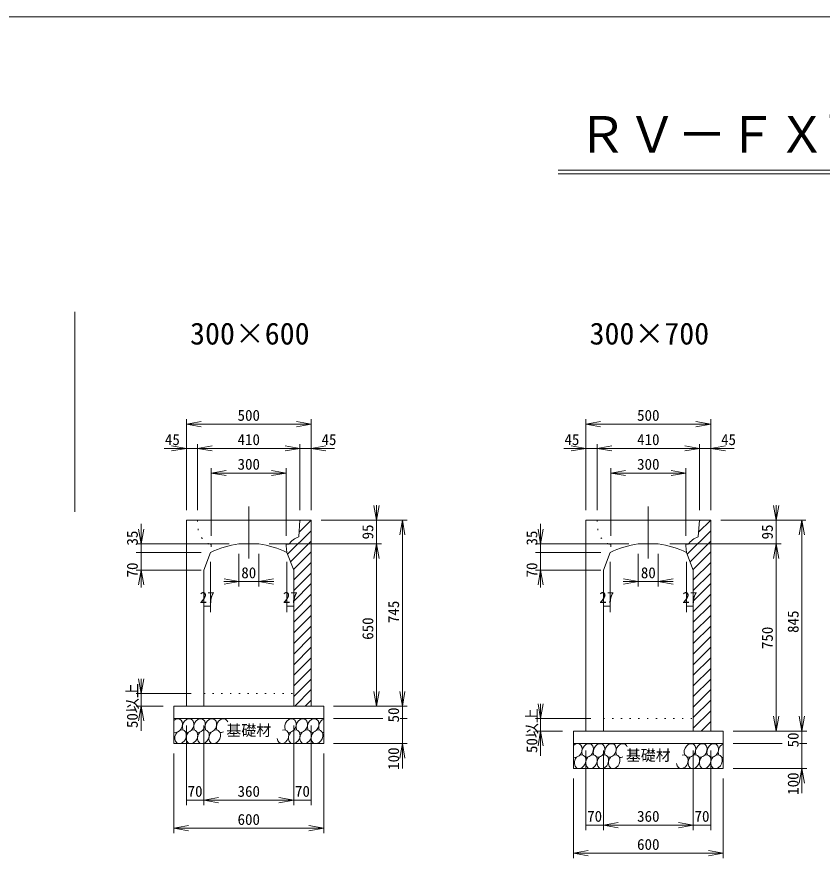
# Model space of a CAD drawing. Units: millimetres, scale not verified. Extents: x 2577 to 21887, y 2787 to 16449.
# Drawn here: x 8486 to 11711, y 13079 to 16449 of the extents above; entities that cross this region are included whole.
import ezdxf
from ezdxf.enums import TextEntityAlignment as Align

# ---------------------------------------------------------------- set-up
doc = ezdxf.new("R2010")
doc.units = ezdxf.units.MM
doc.header["$LTSCALE"] = 20
doc.linetypes.add('DOTTED', pattern=[1.75, 0.25, -1.5])
doc.layers.add('Layer1', color=4, linetype='Continuous', lineweight=18)
doc.styles.add('ＭＳ ゴシック-5.0-0.0', font='')
doc.styles.get('ＭＳ ゴシック-5.0-0.0').set_extended_font_data('ＭＳ ゴシック-5.0-0.0')

msp = doc.modelspace()

# ---------------------------------------------------------------- linework, layer by layer
at = {"layer": 'Layer1'}
for p, q in [((21887.41, 16448.97), (2577.44, 16448.97)), ((13804.87, 15834.8), (10654.17, 15834.8)), ((13804.87, 15820.8), (10654.17, 15820.8)), ((8717.75, 15267.47), (8717.75, 14466.62)), ((9164.68, 14473.42), (9164.68, 14837.86)), ((9164.68, 14817.86), (9223.77, 14828.28)), ((9664.68, 14817.86), (9605.6, 14828.28)), ((9664.68, 14473.42), (9664.68, 14837.86)), ((10764.68, 14473.42), (10764.68, 14837.86)), ((10764.68, 14817.86), (10823.77, 14828.28)), ((11264.68, 14817.86), (11205.6, 14828.28)), ((11264.68, 14473.42), (11264.68, 14837.86)), ((9664.68, 14817.86), (9164.68, 14817.86)), ((9164.68, 14817.86), (9223.77, 14807.44)), ((9664.68, 14817.86), (9605.6, 14807.44)), ((11264.68, 14817.86), (10764.68, 14817.86)), ((10764.68, 14817.86), (10823.77, 14807.44)), ((11264.68, 14817.86), (11205.6, 14807.44)), ((9164.68, 14720.62), (9105.6, 14731.04)), ((9164.68, 14473.42), (9164.68, 14732.62)), ((9209.68, 14473.42), (9209.68, 14737.22)), ((9209.68, 14720.62), (9268.77, 14731.04)), ((9209.68, 14720.62), (9268.77, 14731.04)), ((9619.68, 14720.62), (9560.6, 14731.04)), ((9619.68, 14720.62), (9560.6, 14731.04)), ((9619.68, 14473.42), (9619.68, 14737.22)), ((9664.68, 14473.42), (9664.68, 14732.62)), ((9664.68, 14720.62), (9723.77, 14731.04)), ((10764.68, 14720.62), (10705.6, 14731.04)), ((10764.68, 14473.42), (10764.68, 14732.62)), ((10809.68, 14473.42), (10809.68, 14737.22)), ((10809.68, 14720.62), (10868.77, 14731.04)), ((10809.68, 14720.62), (10868.77, 14731.04)), ((11219.68, 14720.62), (11160.6, 14731.04)), ((11219.68, 14720.62), (11160.6, 14731.04)), ((11219.68, 14473.42), (11219.68, 14737.22)), ((11264.68, 14473.42), (11264.68, 14732.62)), ((11264.68, 14720.62), (11323.77, 14731.04)), ((9164.68, 14720.62), (9076.45, 14720.62)), ((9164.68, 14720.62), (9105.6, 14710.2)), ((9209.68, 14720.62), (9164.68, 14720.62)), ((9209.68, 14720.62), (9619.68, 14720.62)), ((9209.68, 14720.62), (9268.77, 14710.2)), ((9209.68, 14720.62), (9268.77, 14710.2)), ((9209.68, 14720.62), (9269.68, 14720.62)), ((9619.68, 14720.62), (9559.68, 14720.62)), ((9619.68, 14720.62), (9560.6, 14710.2)), ((9619.68, 14720.62), (9560.6, 14710.2)), ((9619.68, 14720.62), (9664.68, 14720.62)), ((9664.68, 14720.62), (9723.77, 14710.2)), ((9664.68, 14720.62), (9758.37, 14720.62)), ((10764.68, 14720.62), (10676.45, 14720.62)), ((10764.68, 14720.62), (10705.6, 14710.2)), ((10809.68, 14720.62), (10764.68, 14720.62)), ((10809.68, 14720.62), (11219.68, 14720.62)), ((10809.68, 14720.62), (10868.77, 14710.2)), ((10809.68, 14720.62), (10868.77, 14710.2)), ((10809.68, 14720.62), (10869.68, 14720.62)), ((11219.68, 14720.62), (11159.68, 14720.62)), ((11219.68, 14720.62), (11160.6, 14710.2)), ((11219.68, 14720.62), (11160.6, 14710.2)), ((11219.68, 14720.62), (11264.68, 14720.62)), ((11264.68, 14720.62), (11323.77, 14710.2)), ((11264.68, 14720.62), (11358.37, 14720.62)), ((9264.68, 14370.65), (9264.68, 14641.99)), ((9264.68, 14621.99), (9323.77, 14632.41)), ((9564.68, 14621.99), (9505.6, 14632.41)), ((9564.68, 14370.65), (9564.68, 14641.99)), ((10864.68, 14370.65), (10864.68, 14641.99)), ((10864.68, 14621.99), (10923.77, 14632.41)), ((11164.68, 14621.99), (11105.6, 14632.41)), ((11164.68, 14370.65), (11164.68, 14641.99)), ((9264.68, 14621.99), (9564.68, 14621.99)), ((9264.68, 14621.99), (9323.77, 14611.57)), ((9564.68, 14621.99), (9505.6, 14611.57)), ((10864.68, 14621.99), (11164.68, 14621.99)), ((10864.68, 14621.99), (10923.77, 14611.57)), ((11164.68, 14621.99), (11105.6, 14611.57)), ((9926.48, 14433.42), (9916.06, 14492.51)), ((9926.48, 14433.42), (9926.48, 14493.42)), ((9926.48, 14433.42), (9936.9, 14492.51)), ((11526.48, 14433.42), (11516.06, 14492.51)), ((11526.48, 14433.42), (11526.48, 14493.42)), ((11526.48, 14433.42), (11536.9, 14492.51)), ((9414.68, 14280.14), (9414.68, 14487.6)), ((11014.68, 14280.14), (11014.68, 14487.6)), ((9664.68, 14433.42), (9164.68, 14433.42)), ((9164.68, 13688.42), (9164.68, 14433.42)), ((9619.68, 14433.42), (9614.68, 14366.42)), ((9664.68, 14433.42), (9616.06, 14384.79)), ((9622.26, 14433.42), (9619.48, 14430.64)), ((9664.68, 13688.42), (9664.68, 14433.42)), ((10049.69, 14433.42), (9704.68, 14433.42)), ((9926.48, 14433.42), (9926.48, 14338.42)), ((10029.69, 14433.42), (10019.27, 14374.33)), ((10029.69, 14433.42), (10040.11, 14374.33)), ((10029.69, 13688.42), (10029.69, 14433.42)), ((11264.68, 14433.42), (10764.68, 14433.42)), ((10764.68, 13588.42), (10764.68, 14433.42)), ((11219.68, 14433.42), (11214.68, 14366.42)), ((11264.68, 14433.42), (11216.06, 14384.79)), ((11222.26, 14433.42), (11219.48, 14430.64)), ((11264.68, 13588.42), (11264.68, 14433.42)), ((11304.68, 14433.42), (11646.2, 14433.42)), ((11526.48, 14433.42), (11526.48, 14338.42)), ((11629.69, 14433.42), (11619.27, 14374.33)), ((11629.69, 14433.42), (11640.11, 14374.33)), ((11629.69, 13588.42), (11629.69, 14433.42)), ((8983.47, 14338.42), (8973.05, 14397.51)), ((8983.47, 14338.42), (8983.47, 14418.29)), ((8983.47, 14338.42), (8993.89, 14397.51)), ((9570.31, 14296.62), (9664.68, 14390.99)), ((10583.47, 14338.42), (10573.05, 14397.51)), ((10583.47, 14338.42), (10583.47, 14418.29)), ((10583.47, 14338.42), (10593.89, 14397.51)), ((11170.31, 14296.62), (11264.68, 14390.99)), ((8983.47, 14363.42), (8983.47, 14163.28)), ((10583.47, 14363.42), (10583.47, 14163.28)), ((9336.07, 14338.42), (8963.47, 14338.42)), ((8983.47, 14338.42), (8983.47, 14303.42)), ((9374.68, 14338.42), (9414.68, 14338.42)), ((9414.68, 14338.42), (9454.68, 14338.42)), ((9946.48, 14338.42), (9496.74, 14338.42)), ((9564.68, 14336.42), (9574.68, 14336.42)), ((9564.68, 14336.42), (9564.68, 14330.65)), ((9564.68, 14330.65), (9567.68, 14303.42)), ((9582.12, 14266), (9664.68, 14348.57)), ((9744.68, 14338.42), (9946.48, 14338.42)), ((9926.48, 14338.42), (9916.06, 14279.33)), ((9926.48, 14338.42), (9936.9, 14279.33)), ((9926.48, 13688.42), (9926.48, 14338.42)), ((10936.07, 14338.42), (10563.47, 14338.42)), ((10583.47, 14338.42), (10583.47, 14303.42)), ((10974.68, 14338.42), (11014.68, 14338.42)), ((11014.68, 14338.42), (11054.68, 14338.42)), ((11546.48, 14338.42), (11101.17, 14338.42)), ((11164.68, 14336.42), (11174.68, 14336.42)), ((11164.68, 14336.42), (11164.68, 14330.65)), ((11164.68, 14330.65), (11167.68, 14303.42)), ((11182.12, 14266), (11264.68, 14348.57)), ((11344.68, 14338.42), (11546.48, 14338.42)), ((11526.48, 14338.42), (11516.06, 14279.33)), ((11526.48, 14338.42), (11536.9, 14279.33)), ((11526.48, 13588.42), (11526.48, 14338.42)), ((9224.68, 14303.42), (8963.47, 14303.42)), ((9261.68, 14303.42), (9234.68, 14233.42)), ((9374.68, 14298.42), (9374.68, 14167.39)), ((9454.68, 14298.42), (9454.68, 14167.39)), ((9567.68, 14303.42), (9594.68, 14233.42)), ((9593.93, 14235.38), (9664.68, 14306.14)), ((10824.68, 14303.42), (10563.47, 14303.42)), ((10861.68, 14303.42), (10834.68, 14233.42)), ((10974.68, 14298.42), (10974.68, 14167.39)), ((11054.68, 14298.42), (11054.68, 14167.39)), ((11167.68, 14303.42), (11194.68, 14233.42)), ((11193.93, 14235.38), (11264.68, 14306.14)), ((9261.68, 14266.68), (9261.68, 14064.47)), ((9567.68, 14266.68), (9567.68, 14064.47)), ((9594.68, 14193.71), (9664.68, 14263.71)), ((10861.68, 14266.68), (10861.68, 14064.47)), ((11167.68, 14266.68), (11167.68, 14064.47)), ((11194.68, 14193.71), (11264.68, 14263.71)), ((9208.51, 14233.42), (8963.47, 14233.42)), ((9224.68, 14233.42), (8963.47, 14233.42)), ((8983.47, 14233.42), (8973.05, 14174.33)), ((8983.47, 14233.42), (8993.89, 14174.33)), ((9234.68, 13688.42), (9234.68, 14233.42)), ((9594.68, 13688.42), (9594.68, 14233.42)), ((9594.68, 14151.29), (9664.68, 14221.29)), ((10808.51, 14233.42), (10563.47, 14233.42)), ((10824.68, 14233.42), (10563.47, 14233.42)), ((10583.47, 14233.42), (10573.05, 14174.33)), ((10583.47, 14233.42), (10593.89, 14174.33)), ((10834.68, 13588.42), (10834.68, 14233.42)), ((11194.68, 13588.42), (11194.68, 14233.42)), ((11194.68, 14151.29), (11264.68, 14221.29)), ((9374.68, 14187.39), (9314.68, 14187.39)), ((9374.68, 14187.39), (9315.6, 14197.81)), ((9374.68, 14187.39), (9315.6, 14176.97)), ((9454.68, 14187.39), (9374.68, 14187.39)), ((9454.68, 14187.39), (9513.77, 14197.81)), ((9454.68, 14187.39), (9513.77, 14176.97)), ((9454.68, 14187.39), (9514.68, 14187.39)), ((10974.68, 14187.39), (10914.68, 14187.39)), ((10974.68, 14187.39), (10915.6, 14197.81)), ((10974.68, 14187.39), (10915.6, 14176.97)), ((11054.68, 14187.39), (10974.68, 14187.39)), ((11054.68, 14187.39), (11113.77, 14197.81)), ((11054.68, 14187.39), (11113.77, 14176.97)), ((11054.68, 14187.39), (11114.68, 14187.39)), ((9594.68, 14108.86), (9664.68, 14178.86)), ((11194.68, 14108.86), (11264.68, 14178.86)), ((9594.68, 14066.44), (9664.68, 14136.44)), ((11194.68, 14066.44), (11264.68, 14136.44)), ((9234.68, 14088.66), (9261.68, 14088.66)), ((9594.68, 14088.66), (9567.68, 14088.66)), ((9594.68, 14024.01), (9664.68, 14094.01)), ((10834.68, 14088.66), (10861.68, 14088.66)), ((11194.68, 14088.66), (11167.68, 14088.66)), ((11194.68, 14024.01), (11264.68, 14094.01)), ((9594.68, 13981.58), (9664.68, 14051.58)), ((11194.68, 13981.58), (11264.68, 14051.58)), ((9594.68, 13939.16), (9664.68, 14009.16)), ((11194.68, 13939.16), (11264.68, 14009.16)), ((9594.68, 13896.73), (9664.68, 13966.73)), ((11194.68, 13896.73), (11264.68, 13966.73)), ((9594.68, 13854.3), (9664.68, 13924.3)), ((11194.68, 13854.3), (11264.68, 13924.3)), ((9594.68, 13811.88), (9664.68, 13881.88)), ((11194.68, 13811.88), (11264.68, 13881.88)), ((9594.68, 13769.45), (9664.68, 13839.45)), ((11194.68, 13769.45), (11264.68, 13839.45)), ((8983.47, 13738.42), (8973.05, 13797.51)), ((8983.47, 13738.42), (8993.89, 13797.51)), ((8983.47, 13738.42), (8983.47, 13797.51)), ((9594.68, 13727.02), (9664.68, 13797.02)), ((11194.68, 13727.02), (11264.68, 13797.02)), ((9598.51, 13688.42), (9664.68, 13754.6)), ((11194.68, 13684.6), (11264.68, 13754.6)), ((9184.68, 13738.42), (8963.47, 13738.42)), ((8983.47, 13738.42), (8983.47, 13589.63)), ((9926.48, 13688.42), (9916.06, 13747.51)), ((9926.48, 13688.42), (9936.9, 13747.51)), ((10029.69, 13688.42), (10019.27, 13747.51)), ((10029.69, 13688.42), (10040.11, 13747.51)), ((9071.4, 13688.42), (8963.47, 13688.42)), ((8983.47, 13688.42), (8973.05, 13629.33)), ((8983.47, 13688.42), (8993.89, 13629.33)), ((9114.68, 13688.42), (9714.68, 13688.42)), ((9114.68, 13688.42), (9114.68, 13538.42)), ((9234.68, 13688.42), (9164.68, 13688.42)), ((9594.68, 13688.42), (9664.68, 13688.42)), ((9640.93, 13688.42), (9664.68, 13712.17)), ((9714.68, 13688.42), (9714.68, 13538.42)), ((9754.68, 13688.42), (10049.69, 13688.42)), ((10029.69, 13688.42), (10029.69, 13638.42)), ((10583.47, 13638.42), (10573.05, 13697.51)), ((10583.47, 13638.42), (10593.89, 13697.51)), ((10583.47, 13638.42), (10583.47, 13697.51)), ((11194.68, 13642.17), (11264.68, 13712.17)), ((11194.68, 13599.74), (11264.68, 13669.74)), ((11526.48, 13588.42), (11516.06, 13647.51)), ((11526.48, 13588.42), (11536.9, 13647.51)), ((11629.69, 13588.42), (11619.27, 13647.51)), ((11629.69, 13588.42), (11640.11, 13647.51)), ((9714.68, 13638.42), (9114.68, 13638.42)), ((9951.31, 13638.42), (9754.68, 13638.42)), ((10020.44, 13638.42), (10049.69, 13638.42)), ((10029.69, 13638.42), (10029.69, 13578.42)), ((10029.69, 13638.42), (10029.69, 13538.42)), ((10784.68, 13638.42), (10563.47, 13638.42)), ((10583.47, 13638.42), (10583.47, 13489.63)), ((11225.79, 13588.42), (11264.68, 13627.32)), ((9164.68, 13292), (9164.68, 13610.65)), ((9234.68, 13292), (9234.68, 13610.65)), ((9594.68, 13292), (9594.68, 13610.65)), ((9664.68, 13292), (9664.68, 13610.65)), ((10671.4, 13588.42), (10563.47, 13588.42)), ((10583.47, 13588.42), (10573.05, 13529.33)), ((10583.47, 13588.42), (10593.89, 13529.33)), ((10714.68, 13588.42), (10714.68, 13438.42)), ((11314.68, 13588.42), (10714.68, 13588.42)), ((11314.68, 13588.42), (11314.68, 13438.42)), ((11354.68, 13588.42), (11649.69, 13588.42)), ((11629.69, 13588.42), (11629.69, 13538.42)), ((9164.68, 13292), (9164.68, 13570.39)), ((9114.68, 13538.42), (9714.68, 13538.42)), ((9754.68, 13538.42), (10049.69, 13538.42)), ((10029.69, 13538.42), (10019.27, 13479.33)), ((10029.69, 13538.42), (10040.11, 13479.33)), ((10029.69, 13538.42), (10029.69, 13439.18)), ((11314.68, 13538.42), (10714.68, 13538.42)), ((11551.31, 13538.42), (11354.68, 13538.42)), ((11620.44, 13538.42), (11649.69, 13538.42)), ((11629.69, 13538.42), (11629.69, 13478.42)), ((11629.69, 13538.42), (11629.69, 13438.42)), ((9114.68, 13498.42), (9114.68, 13179.45)), ((9594.68, 13498.42), (9594.68, 13292)), ((9714.68, 13498.42), (9714.68, 13179.45)), ((10764.68, 13192), (10764.68, 13510.65)), ((10834.68, 13192), (10834.68, 13510.65)), ((11194.68, 13192), (11194.68, 13510.65)), ((11264.68, 13192), (11264.68, 13510.65)), ((10764.68, 13192), (10764.68, 13470.39)), ((10714.68, 13438.42), (11314.68, 13438.42)), ((11354.68, 13438.42), (11649.69, 13438.42)), ((11629.69, 13438.42), (11619.27, 13379.33)), ((11629.69, 13438.42), (11640.11, 13379.33)), ((11629.69, 13438.42), (11629.69, 13339.18)), ((10714.68, 13398.42), (10714.68, 13079.45)), ((11194.68, 13398.42), (11194.68, 13192)), ((11314.68, 13398.42), (11314.68, 13079.45)), ((9234.68, 13312), (9164.68, 13312)), ((9234.68, 13312), (9293.77, 13322.42)), ((9234.68, 13312), (9293.77, 13322.42)), ((9234.68, 13312), (9293.77, 13301.58)), ((9234.68, 13312), (9294.68, 13312)), ((9234.68, 13312), (9594.68, 13312)), ((9234.68, 13312), (9293.77, 13301.58)), ((9594.68, 13312), (9534.68, 13312)), ((9594.68, 13312), (9535.6, 13322.42)), ((9594.68, 13312), (9535.6, 13322.42)), ((9594.68, 13312), (9535.6, 13301.58)), ((9594.68, 13312), (9535.6, 13301.58)), ((9664.68, 13312), (9594.68, 13312)), ((9114.68, 13199.45), (9173.77, 13209.87)), ((9714.68, 13199.45), (9655.6, 13209.87)), ((10834.68, 13212), (10764.68, 13212)), ((10834.68, 13212), (10893.77, 13222.42)), ((10834.68, 13212), (10893.77, 13222.42)), ((10834.68, 13212), (10893.77, 13201.58)), ((10834.68, 13212), (10894.68, 13212)), ((10834.68, 13212), (11194.68, 13212)), ((10834.68, 13212), (10893.77, 13201.58)), ((11194.68, 13212), (11134.68, 13212)), ((11194.68, 13212), (11135.6, 13222.42)), ((11194.68, 13212), (11135.6, 13222.42)), ((11194.68, 13212), (11135.6, 13201.58)), ((11194.68, 13212), (11135.6, 13201.58)), ((11264.68, 13212), (11194.68, 13212)), ((9114.68, 13199.45), (9714.68, 13199.45)), ((9114.68, 13199.45), (9173.77, 13189.03)), ((9714.68, 13199.45), (9655.6, 13189.03)), ((10714.68, 13099.45), (10773.77, 13109.87)), ((11314.68, 13099.45), (11255.6, 13109.87)), ((10714.68, 13099.45), (11314.68, 13099.45)), ((10714.68, 13099.45), (10773.77, 13089.03)), ((11314.68, 13099.45), (11255.6, 13089.03))]:
    msp.add_line(p, q, dxfattribs=at)
at = {"layer": 'Layer1', "linetype": 'DOTTED', "lineweight": 13}
for p, q in [((9209.68, 14433.42), (9214.68, 14366.42)), ((10809.68, 14433.42), (10814.68, 14366.42)), ((9264.68, 14336.42), (9254.68, 14336.42)), ((9264.68, 14330.65), (9261.68, 14303.42)), ((9264.68, 14336.42), (9264.68, 14330.65)), ((10864.68, 14336.42), (10854.68, 14336.42)), ((10864.68, 14330.65), (10861.68, 14303.42)), ((10864.68, 14336.42), (10864.68, 14330.65)), ((9234.68, 13738.42), (9594.68, 13738.42)), ((10834.68, 13638.42), (11194.68, 13638.42))]:
    msp.add_line(p, q, dxfattribs=at)
for centre in [(9189.09, 14290.63), (10789.09, 14290.63)]:
    msp.add_arc(centre, 80, 34.92015, 71.34006, dxfattribs=at)
at = {"layer": 'Layer1'}
for centre, radius, start, end in [((9640.28, 14290.63), 80, 108.65994, 145.07985), ((11240.28, 14290.63), 80, 108.65994, 145.07985), ((9426.29, 13971.9), 370.13, 98.01419, 116.40493), ((9403.08, 13971.9), 370.13, 63.59507, 81.98581), ((11026.29, 13971.9), 370.13, 98.01419, 116.40493), ((11003.08, 13971.9), 370.13, 63.59507, 81.98581)]:
    msp.add_arc(centre, radius, start, end, dxfattribs=at)
for centre, start_param, end_param in [((9126.31, 13610.6), 3.1641089, 7.3535633), ((9171.83, 13610.6), 3.2518953, 8.9063261), ((9217.36, 13610.6), 3.2518953, 8.9063261), ((9262.88, 13610.6), 3.2518953, 8.9063261), ((9308.41, 13610.6), 5.610227, 8.9063261), ((9581.55, 13610.6), 3.2518953, 8.9063261), ((9627.07, 13610.6), 3.2518953, 8.9063261), ((9672.6, 13610.6), 3.2518953, 8.9063261), ((9718.12, 13610.6), 0.6949414, 2.6231408), ((9141.69, 13565.93), 1.1965976, 6.8860585), ((9187.21, 13565.93), 1.1965976, 6.8860585), ((9232.74, 13565.93), 1.1965976, 6.8860585), ((9278.26, 13565.93), 1.1965976, 6.8860585), ((9308.41, 13610.6), 3.2518953, 3.8893366), ((9551.4, 13565.93), 2.1791837, 6.8860585), ((9596.93, 13565.93), 1.1965976, 6.8860585), ((9642.45, 13565.93), 1.1965976, 6.8860585), ((9687.98, 13565.93), 1.1965976, 6.8860585), ((9718.12, 13610.6), 3.2518953, 3.5395455), ((10726.31, 13510.6), 3.1641089, 7.3535633), ((10771.83, 13510.6), 3.2518953, 8.9063261), ((10817.36, 13510.6), 3.2518953, 8.9063261), ((10862.88, 13510.6), 3.2518953, 8.9063261), ((10908.41, 13510.6), 5.610227, 8.9063261), ((11181.55, 13510.6), 3.2518953, 8.9063261), ((11227.07, 13510.6), 3.2518953, 8.9063261), ((11272.6, 13510.6), 3.2518953, 8.9063261), ((11318.12, 13510.6), 0.6949414, 2.6231408), ((10741.69, 13465.93), 1.1965976, 6.8860585), ((10787.21, 13465.93), 1.1965976, 6.8860585), ((10832.74, 13465.93), 1.1965976, 6.8860585), ((10878.26, 13465.93), 1.1965976, 6.8860585), ((10908.41, 13510.6), 3.2518953, 3.8893366), ((11151.4, 13465.93), 2.1791837, 6.8860585), ((11196.93, 13465.93), 1.1965976, 6.8860585), ((11242.45, 13465.93), 1.1965976, 6.8860585), ((11287.98, 13465.93), 1.1965976, 6.8860585), ((11318.12, 13510.6), 3.2518953, 3.5395455)]:
    msp.add_ellipse(centre, major_axis=(12.08, 25.9), ratio=0.766667, start_param=start_param, end_param=end_param, dxfattribs=at)

# ---------------------------------------------------------------- texts
at = {"layer": 'Layer1', "color": 7, "style": 'ＭＳ ゴシック-5.0-0.0'}
for s, height, p in [('ＲＶ－ＦＸ可変側溝\u3000標準断面図', 146.6, (12229.52, 16051.78)), ('300×600', 87.98, (9418.9, 15224.51)), ('300×700', 87.98, (11018.9, 15224.51))]:
    msp.add_text(s, height=height, dxfattribs=at).set_placement(p, align=Align.TOP_CENTER)
for s, p in [('500', (9414.68, 14817.86)), ('500', (11014.68, 14817.86)), ('45', (9108.8, 14720.62)), ('410', (9414.68, 14720.62)), ('45', (9735.97, 14720.62)), ('45', (10708.8, 14720.62)), ('410', (11014.68, 14720.62)), ('45', (11335.97, 14720.62)), ('300', (9414.68, 14621.99)), ('300', (11014.68, 14621.99)), ('80', (9414.68, 14187.39)), ('80', (11014.68, 14187.39)), ('27', (9248.18, 14088.66)), ('27', (9581.18, 14088.66)), ('27', (10848.18, 14088.66)), ('27', (11181.18, 14088.66)), ('基礎材', (9414.68, 13556.26)), ('基礎材', (11014.68, 13456.26)), ('70', (9199.68, 13312)), ('360', (9414.68, 13312)), ('70', (9629.68, 13312)), ('600', (9414.68, 13199.45)), ('70', (10799.68, 13212)), ('360', (11014.68, 13212)), ('70', (11229.68, 13212)), ('600', (11014.68, 13099.45))]:
    msp.add_text(s, height=43.99, dxfattribs=at).set_placement(p, align=Align.BOTTOM_CENTER)
for s, p in [('95', (9926.48, 14385.92)), ('95', (11526.48, 14385.92)), ('35', (8983.47, 14361.33)), ('35', (10583.47, 14361.33)), ('70', (8983.47, 14233.53)), ('70', (10583.47, 14233.53)), ('745', (10029.69, 14065.8)), ('845', (11629.69, 14026.49)), ('650', (9926.48, 13998.91)), ('750', (11526.48, 13961.76)), ('50以上', (8983.47, 13690.45)), ('50', (10029.69, 13652.91)), ('50以上', (10583.47, 13590.45)), ('50', (11629.69, 13552.91)), ('100', (10029.69, 13478.03)), ('100', (11629.69, 13378.03))]:
    msp.add_text(s, height=43.99, rotation=90, dxfattribs=at).set_placement(p, align=Align.BOTTOM_CENTER)

doc.saveas('drawing.dxf')
